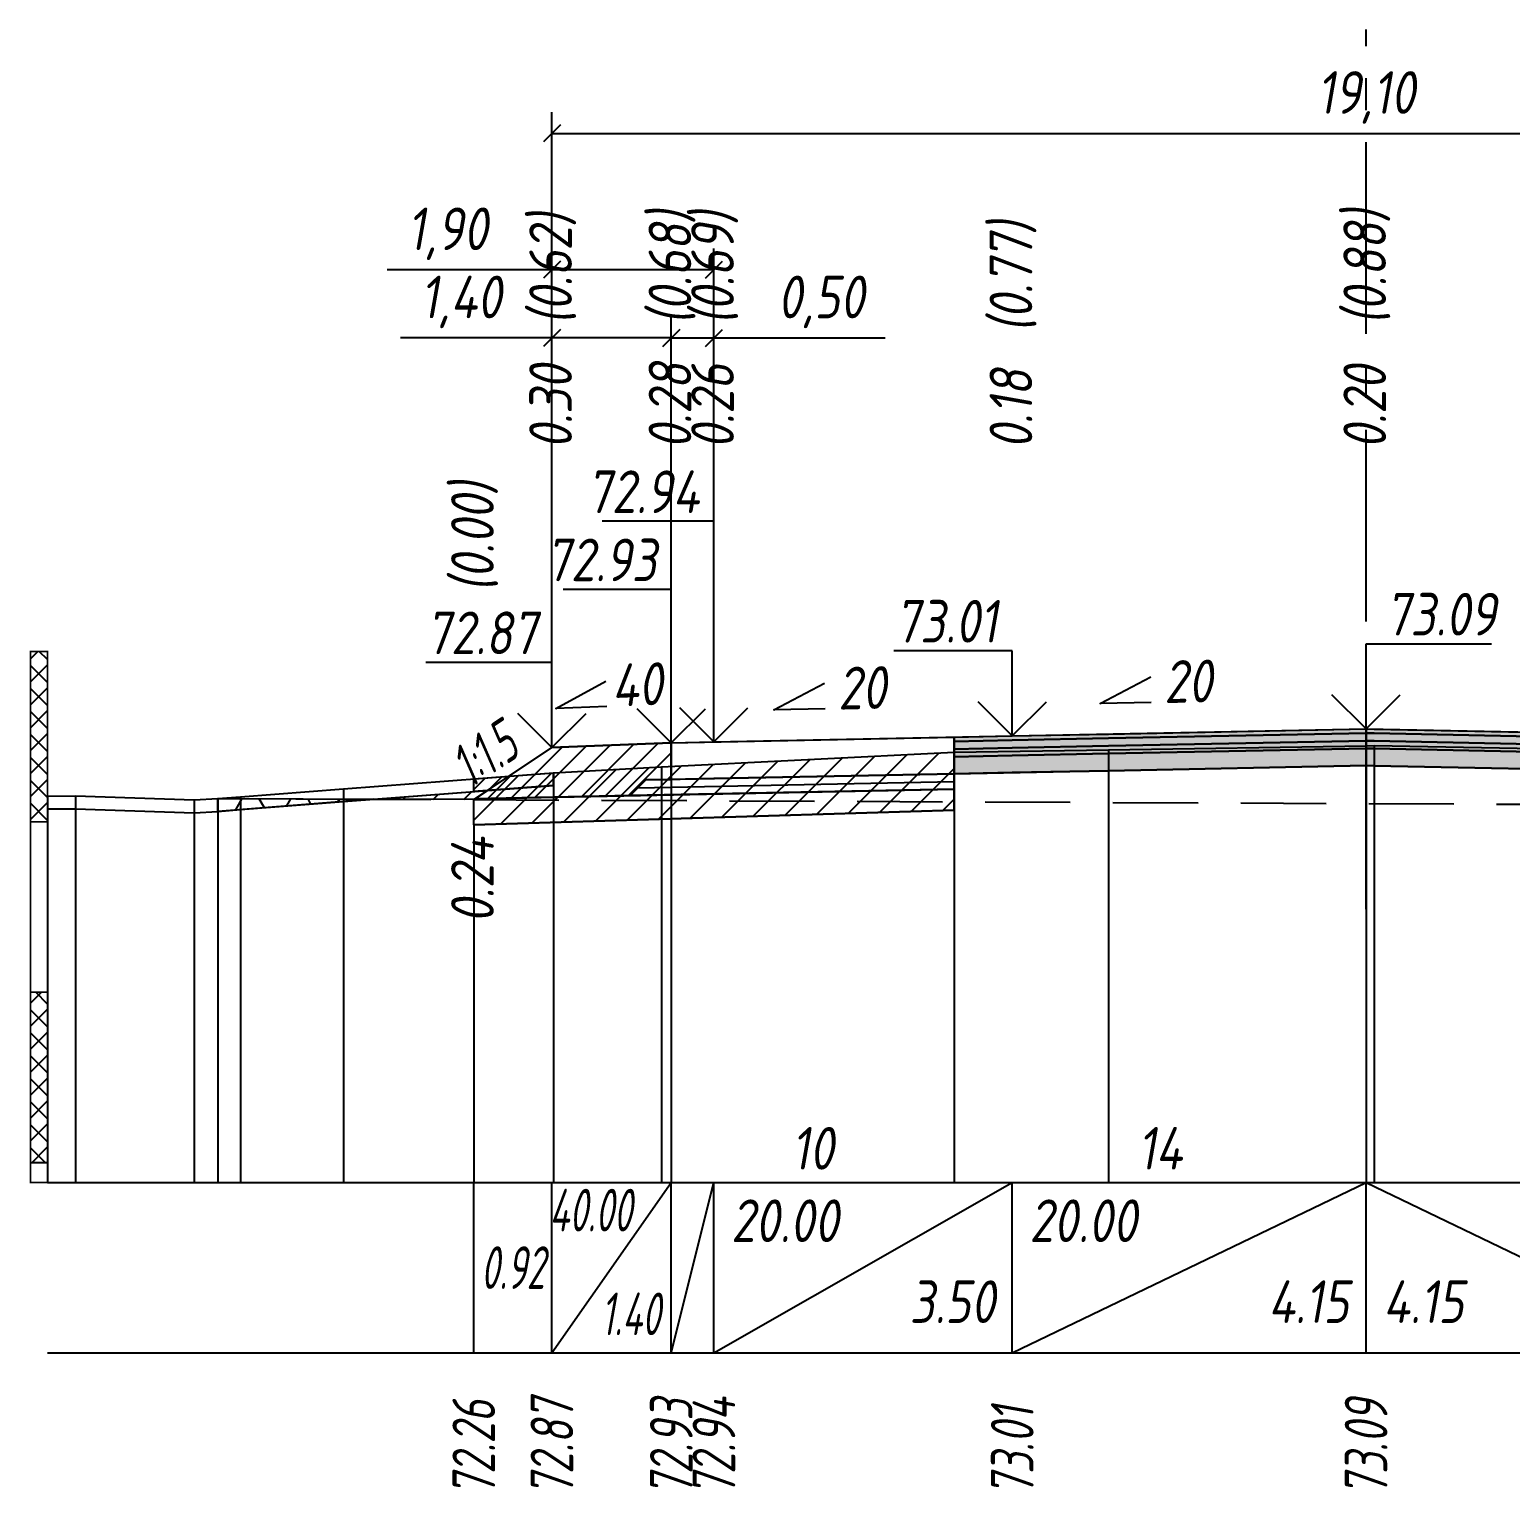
# Model space of a CAD drawing. Extents: x -717 to 1451, y -133302 to 233.
# Drawn here: x 78.9 to 165.8, y -10415.9 to -10330.4 of the extents above; entities that cross this region are included whole.
import ezdxf
from ezdxf.enums import TextEntityAlignment as Align

# ---------------------------------------------------------------- set-up
doc = ezdxf.new("R2010")
doc.units = 0
doc.linetypes.add('осевая2', pattern=[1.125, 0.75, -0.125, 0.125, -0.125])
doc.linetypes.add('штриховая', pattern=[0.75, 0.5, -0.25])
for name, color, linetype in [('Интерполированный поперечник', 2, 'Continuous'), ('Код_514', 1, 'Continuous'), ('Контур_0', 7, 'Continuous'), ('Контур_2521', 7, 'Continuous'), ('Контур_2564', 7, 'Continuous'), ('Контур_2660', 7, 'Continuous'), ('Контур_2665', 7, 'Continuous'), ('Контур_400', 7, 'Continuous'), ('Контур_508', 7, 'Continuous'), ('Контур_512', 7, 'Continuous'), ('Контур_513', 7, 'Continuous'), ('Контур_818', 7, 'Continuous'), ('Красный поперечник', 1, 'Continuous'), ('Линейка абсолютных высот', 7, 'Continuous'), ('Объём_2501', 7, 'Continuous'), ('Объём_2564', 7, 'Continuous'), ('Объём_2650', 7, 'Continuous'), ('Объём_2660', 7, 'Continuous'), ('Объём_2661', 7, 'Continuous'), ('Объём_2665', 7, 'Continuous'), ('Объём_2666', 7, 'Continuous'), ('Объём_2667', 7, 'Continuous'), ('Объём_2668', 7, 'Continuous'), ('Объём_2669', 7, 'Continuous'), ('Объём_2675', 7, 'Continuous'), ('Объём_2753', 7, 'Continuous'), ('Ось', 1, 'осевая2'), ('Откосы', 7, 'Continuous'), ('Отметки покрытия', 7, 'Continuous'), ('Рабочие отметки', 7, 'Continuous'), ('Рабочие отметки доп.', 7, 'Continuous'), ('Слои выравнивания', 7, 'Continuous'), ('Таблица', 7, 'Continuous'), ('Уклоны проезжей части', 7, 'Continuous'), ('Черный поперечник', 3, 'Continuous')]:
    doc.layers.add(name, color=color, linetype=linetype)
for name, color, linetype, true_color in [('Контур_2540', 2, 'Continuous', 0xffff00), ('Контур_2560', 2, 'Continuous', 0xffff00), ('Контур_2561', 7, 'Continuous', 0xff8040), ('Контур_2562', 3, 'Continuous', 0x00ff00), ('Контур_2563', 7, 'Continuous', 0xff8000), ('Контур_2570', 7, 'Continuous', 0x80ff00), ('Контур_2725', 7, 'Continuous', 0x323232), ('Контур_2736', 4, 'Continuous', 0x00ffff), ('Контур_2737', 4, 'Continuous', 0x00ffff), ('Контур_2738', 4, 'Continuous', 0x00ffff), ('Контур_2739', 4, 'Continuous', 0x00ffff), ('Контур_2741', 4, 'Continuous', 0x00ffff), ('Контур_2742', 4, 'Continuous', 0x00ffff), ('Контур_2743', 4, 'Continuous', 0x00ffff), ('Контур_2744', 7, 'Continuous', 0xa4ffff), ('Контур_2745', 7, 'Continuous', 0xa4ffff), ('Контур_2747', 4, 'Continuous', 0x00ffff), ('Контур_2748', 4, 'Continuous', 0x00ffff), ('Контур_2749', 4, 'Continuous', 0x00ffff), ('Контур_2750', 4, 'Continuous', 0x00ffff), ('Контур_2751', 4, 'Continuous', 0x00ffff), ('Контур_2752', 4, 'Continuous', 0x00ffff), ('Контур_2760', 7, 'Continuous', 0x323232), ('Контур_2761', 7, 'Continuous', 0x323232), ('Контур_2762', 7, 'Continuous', 0x323232), ('Контур_2763', 7, 'Continuous', 0x323232), ('Контур_402', 7, 'Continuous', 0xff6464), ('Контур_703', 4, 'Continuous', 0x00ffff), ('Контур_705', 4, 'Continuous', 0x00ffff), ('Контур_707', 4, 'Continuous', 0x00ffff), ('Контур_720', 131, 'Continuous', 0xaaffff), ('Объём_2500', 7, 'Continuous', 0xc0c0c0), ('Объём_2520', 7, 'Continuous', 0x80ffff), ('Объём_2540', 2, 'Continuous', 0xffff00), ('Объём_2560', 2, 'Continuous', 0xffff00), ('Объём_2561', 7, 'Continuous', 0xff8040), ('Объём_2562', 3, 'Continuous', 0x00ff00), ('Объём_2563', 7, 'Continuous', 0xff8000), ('Объём_2570', 7, 'Continuous', 0x80ff00), ('Объём_2600', 7, 'Continuous', 0x808000), ('Объём_2746', 2, 'Continuous', 0xffff00)]:
    doc.layers.add(name, color=color, linetype=linetype, true_color=true_color)
doc.styles.get("Standard").update_dxf_attribs({"font": 'txt', "height": 2.5})
doc.styles.add('М', font='romand.shx', dxfattribs={"width": 0.8, "oblique": 10, "height": 2.5})
doc.dimstyles.new('ISO-25', dxfattribs={"dimtxt": 2.5, "dimasz": 2.5, "dimexe": 1.25, "dimexo": 0.625, "dimtad": 1, "dimtxsty": 'Standard', "dimcen": 2.5, "dimadec": 0, "dimazin": 0, "dimtfac": 1, "dimtmove": 0, "dimatfit": 3, "dimfxl": 1, "dimarcsym": 0})

# ---------------------------------------------------------------- blocks, each defined once
blk = doc.blocks.new('_Oblique')
at = {"color": 0, "linetype": 'ByBlock', "lineweight": -2}
blk.add_line((-0.5, -0.5), (0.5, 0.5), dxfattribs=at)
blk = doc.blocks.new('*D234')
at = {"color": 0, "lineweight": -2, "transparency": 16777216}
for p, q in [((109.585, -10371.927), (109.585, -10347.207)), ((116.585, -10371.647), (116.585, -10347.207)), ((109.585, -10348.457), (100.713, -10348.457)), ((116.585, -10348.457), (109.585, -10348.457))]:
    blk.add_line(p, q, dxfattribs=at)
at = {"layer": 'Defpoints', "color": 0, "transparency": 16777216}
for p in [(116.585, -10348.457), (109.585, -10372.552), (116.585, -10372.272)]:
    blk.add_point(p, dxfattribs=at)
at = {"color": 0, "lineweight": -2, "transparency": 16777216, "rotation": 180}
blk.add_blockref('_Oblique', (109.585, -10348.457), dxfattribs=at)
at = {"color": 0, "lineweight": -2, "transparency": 16777216}
blk.add_blockref('_Oblique', (116.585, -10348.457), dxfattribs=at)
at = {"color": 0, "transparency": 16777216, "insert": (104.253, -10346.344), "char_height": 2.5, "width": 8.75, "attachment_point": 5, "style": 'М'}
blk.add_mtext('1,40', dxfattribs=at)
blk = doc.blocks.new('*D236')
at = {"color": 0, "lineweight": -2, "transparency": 16777216}
for p, q in [((116.585, -10371.647), (116.585, -10347.207)), ((119.085, -10371.597), (119.085, -10347.207)), ((116.585, -10348.457), (119.085, -10348.457)), ((119.085, -10348.457), (129.133, -10348.457))]:
    blk.add_line(p, q, dxfattribs=at)
at = {"layer": 'Defpoints', "color": 0, "transparency": 16777216}
for p in [(119.085, -10348.457), (116.585, -10372.272), (119.085, -10372.222)]:
    blk.add_point(p, dxfattribs=at)
at = {"color": 0, "lineweight": -2, "transparency": 16777216, "rotation": 180}
blk.add_blockref('_Oblique', (116.585, -10348.457), dxfattribs=at)
at = {"color": 0, "lineweight": -2, "transparency": 16777216}
blk.add_blockref('_Oblique', (119.085, -10348.457), dxfattribs=at)
at = {"color": 0, "transparency": 16777216, "insert": (125.372, -10346.344), "char_height": 2.5, "width": 9.16667, "attachment_point": 5, "style": 'М'}
blk.add_mtext('0,50', dxfattribs=at)
blk = doc.blocks.new('*D239')
at = {"color": 0, "lineweight": -2, "transparency": 16777216}
for p, q in [((109.585, -10371.927), (109.585, -10343.207)), ((119.085, -10371.597), (119.085, -10343.207)), ((109.585, -10344.457), (99.921, -10344.457)), ((119.085, -10344.457), (109.585, -10344.457))]:
    blk.add_line(p, q, dxfattribs=at)
at = {"layer": 'Defpoints', "color": 0, "transparency": 16777216}
for p in [(119.085, -10344.457), (109.585, -10372.552), (119.085, -10372.222)]:
    blk.add_point(p, dxfattribs=at)
at = {"color": 0, "lineweight": -2, "transparency": 16777216, "rotation": 180}
blk.add_blockref('_Oblique', (109.585, -10344.457), dxfattribs=at)
at = {"color": 0, "lineweight": -2, "transparency": 16777216}
blk.add_blockref('_Oblique', (119.085, -10344.457), dxfattribs=at)
at = {"color": 0, "transparency": 16777216, "insert": (103.462, -10342.344), "char_height": 2.5, "width": 8.75, "attachment_point": 5, "style": 'М'}
blk.add_mtext('1,90', dxfattribs=at)
blk = doc.blocks.new('*D240')
at = {"color": 0, "lineweight": -2, "transparency": 16777216}
for p, q in [((109.585, -10371.927), (109.585, -10335.207)), ((205.085, -10371.927), (205.085, -10335.207)), ((109.585, -10336.457), (205.085, -10336.457))]:
    blk.add_line(p, q, dxfattribs=at)
at = {"layer": 'Defpoints', "color": 0, "transparency": 16777216}
for p in [(205.085, -10336.457), (109.585, -10372.552), (205.085, -10372.552)]:
    blk.add_point(p, dxfattribs=at)
at = {"color": 0, "lineweight": -2, "transparency": 16777216, "rotation": 180}
blk.add_blockref('_Oblique', (109.585, -10336.457), dxfattribs=at)
at = {"color": 0, "lineweight": -2, "transparency": 16777216}
blk.add_blockref('_Oblique', (205.085, -10336.457), dxfattribs=at)
at = {"color": 0, "transparency": 16777216, "insert": (157.335, -10334.344), "char_height": 2.5, "width": 10.41667, "attachment_point": 5, "style": 'М'}
blk.add_mtext('19,10', dxfattribs=at)

msp = doc.modelspace()

# ---------------------------------------------------------------- hatches: boundary and pattern name
at = {"layer": 'Линейка абсолютных высот'}
h = msp.add_hatch(dxfattribs=at)
h.set_pattern_fill('ANSI37', scale=0.3, style=0)
h.paths.add_polyline_path([(80, -10376.845), (80, -10366.845), (79, -10366.845), (79, -10376.845)])
h = msp.add_hatch(dxfattribs=at)
h.set_pattern_fill('ANSI37', scale=0.3, style=0)
h.paths.add_polyline_path([(80, -10396.845), (80, -10386.845), (79, -10386.845), (79, -10396.845)])
at = {"layer": 'Объём_2563'}
h = msp.add_hatch(dxfattribs=at)
h.set_pattern_fill('ANSI31', color=256, scale=0.3)
h.paths.add_polyline_path([(109.585, -10372.49), (116.585, -10372.21), (116.585, -10374.36), (115.085, -10374.39), (114.167, -10375.308), (105.085, -10375.49)])
at = {"layer": 'Объём_2570'}
h = msp.add_hatch(dxfattribs=at)
h.set_pattern_fill('ANSI31', color=256, scale=0.2)
h.paths.add_polyline_path([(105, -10375.073), (105, -10374.323), (109.685, -10373.966), (109.685, -10374.716)])
at = {"layer": 'Объём_2600'}
h = msp.add_hatch(dxfattribs=at)
h.set_pattern_fill('ANSI31', color=6, scale=0.4)
h.paths.add_polyline_path([(105, -10377.015), (105, -10375.546), (99.112, -10375.521), (109.685, -10374.716), (109.685, -10373.966), (116.003, -10373.619), (133.177, -10372.756), (133.177, -10376.17)])
h = msp.add_hatch(dxfattribs=at)
h.set_pattern_fill('HONEY', color=5, scale=0.3)
h.paths.add_polyline_path([(97.356, -10375.655), (89.991, -10376.231), (89.991, -10375.481), (99.112, -10375.521)])
at = {"layer": 'Слои выравнивания'}
for color, points in [(2, [(133.177, -10371.878), (136.585, -10371.81), (142.222, -10371.697), (157.335, -10371.395), (157.335, -10371.645), (142.222, -10371.947), (136.585, -10372.06), (133.177, -10372.128)]), (3, [(133.177, -10372.128), (136.585, -10372.06), (142.222, -10371.947), (157.335, -10371.645), (157.335, -10372.095), (142.222, -10372.397), (136.585, -10372.51), (133.177, -10372.578)]), (2, [(157.335, -10371.395), (157.814, -10371.404), (173.545, -10371.719), (178.085, -10371.81), (182.842, -10371.905), (182.842, -10372.155), (178.085, -10372.06), (173.545, -10371.969), (157.814, -10371.654), (157.335, -10371.645)]), (3, [(157.335, -10371.645), (157.814, -10371.654), (173.545, -10371.969), (178.085, -10372.06), (182.842, -10372.155), (182.842, -10372.605), (178.085, -10372.51), (173.545, -10372.419), (157.814, -10372.104), (157.335, -10372.095)]), (4, [(133.177, -10372.578), (136.585, -10372.51), (142.222, -10372.397), (157.335, -10372.095), (157.335, -10372.545), (142.222, -10372.847), (136.585, -10372.96), (133.177, -10373.028)]), (5, [(133.177, -10373.028), (136.585, -10372.96), (142.222, -10372.847), (157.335, -10372.545), (157.335, -10373.545), (142.222, -10373.847), (136.585, -10373.96), (133.177, -10374.028)]), (4, [(157.335, -10372.095), (157.814, -10372.104), (173.545, -10372.419), (178.085, -10372.51), (182.842, -10372.605), (182.842, -10373.055), (178.085, -10372.96), (173.545, -10372.869), (157.814, -10372.554), (157.335, -10372.545)]), (5, [(157.335, -10372.545), (157.814, -10372.554), (173.545, -10372.869), (178.085, -10372.96), (182.842, -10373.055), (182.842, -10374.055), (178.085, -10373.96), (173.545, -10373.869), (157.814, -10373.554), (157.335, -10373.545)])]:
    msp.add_hatch(color=color, dxfattribs=at).paths.add_polyline_path(points)

# ---------------------------------------------------------------- linework, layer by layer
at = {"layer": 'Интерполированный поперечник', "linetype": 'штриховая', "ltscale": 10, "flags": 128}
msp.add_lwpolyline([(89.991, -10375.481), (215.787, -10376.026)], dxfattribs=at)
at = {"layer": 'Код_514'}
for p, q in [((105, -10408), (105, -10398)), ((109.585, -10408), (109.585, -10398)), ((109.585, -10408), (116.585, -10398)), ((116.585, -10408), (116.585, -10398)), ((116.585, -10408), (119.085, -10398)), ((119.085, -10408), (119.085, -10398)), ((119.085, -10408), (136.585, -10398)), ((136.585, -10408), (136.585, -10398)), ((136.585, -10408), (157.335, -10398)), ((157.335, -10408), (157.335, -10398)), ((157.335, -10398), (178.085, -10408))]:
    msp.add_line(p, q, dxfattribs=at)
at = {"layer": 'Контур_0', "flags": 128}
for points in [[(109.585, -10372.49), (105, -10375.546), (105, -10375.546), (105, -10375.546), (105, -10375.546), (105, -10375.546), (105, -10375.546), (105, -10375.546), (105, -10375.546), (105, -10375.546), (105, -10375.546), (105, -10375.546), (105, -10375.546), (105, -10375.546), (105, -10375.546), (105, -10375.546)], [(109.585, -10372.49), (105, -10375.546), (105, -10375.546), (105, -10375.546), (105, -10375.546), (105, -10375.546), (105, -10375.546), (105, -10375.546), (105, -10375.546), (105, -10375.546), (105, -10375.546), (105, -10375.546), (105, -10375.546), (105, -10375.546), (105, -10375.546), (105, -10375.546), (105, -10375.546), (105, -10375.546), (105, -10375.546), (105, -10375.546), (105, -10375.546), (105, -10375.546), (105, -10375.546), (105, -10375.546), (105, -10375.546), (105, -10375.546), (105, -10375.546), (105, -10375.546), (105, -10375.546), (105, -10375.546)], [(119.085, -10374.31), (116.585, -10374.36), (116.585, -10372.21), (133.177, -10371.878), (133.177, -10374.028), (119.085, -10374.31), (119.085, -10374.31)], [(115.085, -10374.39), (133.177, -10374.028), (133.177, -10374.928), (114.167, -10375.308), (115.085, -10374.39), (115.085, -10374.39)], [(105.085, -10375.49), (114.167, -10375.308), (115.085, -10374.39), (116.585, -10374.36)]]:
    msp.add_lwpolyline(points, dxfattribs=at)
at = {"layer": 'Контур_2521', "color": 250, "flags": 128}
msp.add_lwpolyline([(114.626, -10374.849), (133.177, -10374.478)], dxfattribs=at)
at = {"layer": 'Контур_2540', "flags": 128}
msp.add_lwpolyline([(105.085, -10375.49), (133.177, -10374.928), (133.177, -10376.17), (105, -10377.015), (105, -10375.546), (105.085, -10375.49), (105.085, -10375.49)], dxfattribs=at)
at = {"layer": 'Контур_2560', "flags": 128}
msp.add_lwpolyline([(109.585, -10372.49), (109.585, -10372.49), (109.585, -10372.49), (116.585, -10372.21)], dxfattribs=at)
at = {"layer": 'Контур_2561', "flags": 128}
msp.add_lwpolyline([(116.585, -10372.21), (116.585, -10372.21), (109.585, -10372.49), (109.585, -10372.49), (116.585, -10372.21)], dxfattribs=at)
at = {"layer": 'Контур_2562', "flags": 128}
msp.add_lwpolyline([(109.585, -10372.49), (109.585, -10372.49), (109.585, -10372.49), (109.585, -10372.49), (109.585, -10372.49)], dxfattribs=at)
at = {"layer": 'Контур_2563', "flags": 128}
msp.add_lwpolyline([(109.585, -10372.49), (116.585, -10372.21), (116.585, -10374.36), (115.085, -10374.39), (114.167, -10375.308), (105.085, -10375.49), (109.585, -10372.49), (109.585, -10372.49)], dxfattribs=at)
at = {"layer": 'Контур_2564', "flags": 128}
msp.add_lwpolyline([(109.585, -10372.49), (116.585, -10372.21)], dxfattribs=at)
at = {"layer": 'Контур_2570', "flags": 128}
msp.add_lwpolyline([(80, -10376.086), (81.64, -10376.079), (88.603, -10376.314), (89.991, -10376.231), (89.991, -10376.231), (91.31, -10376.126), (97.356, -10375.655), (109.685, -10374.716), (109.685, -10373.966), (116.003, -10373.619), (133.177, -10372.756), (142.222, -10372.613), (157.335, -10372.381), (157.814, -10372.373), (173.545, -10372.653)], dxfattribs=at)
at = {"layer": 'Контур_2660', "flags": 128}
msp.add_lwpolyline([(105, -10377.015), (133.177, -10376.17)], dxfattribs=at)
at = {"layer": 'Контур_2665', "flags": 128}
msp.add_lwpolyline([(109.585, -10372.49), (109.585, -10372.49)], dxfattribs=at)
at = {"layer": 'Контур_2725', "flags": 128}
msp.add_lwpolyline([(133.177, -10374.028), (136.585, -10373.96), (142.222, -10373.847), (157.335, -10373.545), (157.814, -10373.554), (173.545, -10373.869), (178.085, -10373.96), (182.842, -10374.055)], dxfattribs=at)
at = {"layer": 'Контур_2736', "flags": 128}
msp.add_lwpolyline([(109.585, -10372.49), (105, -10375.546)], dxfattribs=at)
at = {"layer": 'Контур_2737', "flags": 128}
msp.add_lwpolyline([(105, -10375.546), (105, -10375.546)], dxfattribs=at)
at = {"layer": 'Контур_2738', "flags": 128}
msp.add_lwpolyline([(105, -10375.546), (105, -10375.546)], dxfattribs=at)
at = {"layer": 'Контур_2739', "flags": 128}
msp.add_lwpolyline([(105, -10375.546), (105, -10375.546)], dxfattribs=at)
at = {"layer": 'Контур_2741', "flags": 128}
msp.add_lwpolyline([(105, -10375.546), (105, -10375.546)], dxfattribs=at)
at = {"layer": 'Контур_2742', "flags": 128}
msp.add_lwpolyline([(105, -10375.546), (105, -10375.546)], dxfattribs=at)
at = {"layer": 'Контур_2743', "flags": 128}
msp.add_lwpolyline([(105, -10375.546), (105, -10375.546)], dxfattribs=at)
at = {"layer": 'Контур_2744', "flags": 128}
msp.add_lwpolyline([(105, -10375.546), (105, -10375.546)], dxfattribs=at)
msp.add_lwpolyline([(105, -10375.546), (105, -10375.546)], dxfattribs=at)
msp.add_lwpolyline([(105, -10375.546), (105, -10375.546)], dxfattribs=at)
msp.add_lwpolyline([(105, -10375.546), (105, -10375.546)], dxfattribs=at)
msp.add_lwpolyline([(105, -10375.546), (105, -10375.546)], dxfattribs=at)
msp.add_lwpolyline([(105, -10375.546), (105, -10375.546)], dxfattribs=at)
at = {"layer": 'Контур_2745', "flags": 128}
msp.add_lwpolyline([(105, -10375.546), (105, -10375.546)], dxfattribs=at)
msp.add_lwpolyline([(105, -10375.546), (105, -10375.546)], dxfattribs=at)
msp.add_lwpolyline([(105, -10375.546), (105, -10375.546)], dxfattribs=at)
msp.add_lwpolyline([(105, -10375.546), (105, -10375.546)], dxfattribs=at)
msp.add_lwpolyline([(105, -10375.546), (105, -10375.546)], dxfattribs=at)
msp.add_lwpolyline([(105, -10375.546), (105, -10375.546)], dxfattribs=at)
at = {"layer": 'Контур_2747', "flags": 128}
msp.add_lwpolyline([(105, -10375.546), (105, -10375.546)], dxfattribs=at)
at = {"layer": 'Контур_2748', "flags": 128}
msp.add_lwpolyline([(105, -10375.546), (105, -10375.546)], dxfattribs=at)
at = {"layer": 'Контур_2749', "flags": 128}
msp.add_lwpolyline([(105, -10375.546), (105, -10375.546)], dxfattribs=at)
at = {"layer": 'Контур_2750', "flags": 128}
msp.add_lwpolyline([(105, -10375.546), (105, -10375.546)], dxfattribs=at)
at = {"layer": 'Контур_2751', "flags": 128}
msp.add_lwpolyline([(105, -10375.546), (105, -10375.546)], dxfattribs=at)
at = {"layer": 'Контур_2752', "flags": 128}
msp.add_lwpolyline([(105, -10375.546), (105, -10375.546)], dxfattribs=at)
at = {"layer": 'Контур_2760', "flags": 128}
msp.add_lwpolyline([(133.177, -10371.878), (136.585, -10371.81), (142.222, -10371.697), (157.335, -10371.395), (157.814, -10371.404), (173.545, -10371.719), (178.085, -10371.81), (182.842, -10371.905)], dxfattribs=at)
at = {"layer": 'Контур_2761', "flags": 128}
msp.add_lwpolyline([(133.177, -10372.128), (136.585, -10372.06), (142.222, -10371.947), (157.335, -10371.645), (157.814, -10371.654), (173.545, -10371.969), (178.085, -10372.06), (182.842, -10372.155)], dxfattribs=at)
at = {"layer": 'Контур_2762', "flags": 128}
msp.add_lwpolyline([(133.177, -10372.578), (136.585, -10372.51), (142.222, -10372.397), (157.335, -10372.095), (157.814, -10372.104), (173.545, -10372.419), (178.085, -10372.51), (182.842, -10372.605)], dxfattribs=at)
at = {"layer": 'Контур_2763', "flags": 128}
msp.add_lwpolyline([(133.177, -10373.028), (136.585, -10372.96), (142.222, -10372.847), (157.335, -10372.545), (157.814, -10372.554), (173.545, -10372.869), (178.085, -10372.96), (182.842, -10373.055)], dxfattribs=at)
at = {"layer": 'Контур_400', "flags": 128}
for points in [[(116.585, -10372.21), (119.085, -10372.16), (119.085, -10372.16), (119.085, -10372.16), (119.085, -10372.16), (119.085, -10372.16), (119.085, -10372.16), (136.585, -10371.81), (157.335, -10371.395)], [(157.335, -10371.395), (178.085, -10371.81), (195.585, -10372.16), (195.585, -10372.16), (195.585, -10372.16), (195.585, -10372.16), (195.585, -10372.16), (195.585, -10372.16), (198.085, -10372.21)]]:
    msp.add_lwpolyline(points, dxfattribs=at)
at = {"layer": 'Контур_402', "flags": 128}
msp.add_lwpolyline([(105, -10377.015), (133.177, -10376.17), (133.177, -10374.028), (157.335, -10373.545), (182.842, -10374.055), (182.842, -10376.21), (211.976, -10377.084)], dxfattribs=at)
at = {"layer": 'Контур_508', "flags": 128}
msp.add_lwpolyline([(105, -10377.015), (133.177, -10376.17), (133.177, -10374.028), (157.335, -10373.545), (182.842, -10374.055), (182.842, -10376.21), (211.976, -10377.084), (213.35, -10378), (215.35, -10378), (219.22, -10375.42)], dxfattribs=at)
at = {"layer": 'Контур_512', "flags": 128}
msp.add_lwpolyline([(105, -10377.015), (133.177, -10376.17)], dxfattribs=at)
at = {"layer": 'Контур_513', "flags": 128}
msp.add_lwpolyline([(105, -10377.015), (133.177, -10376.17), (133.177, -10374.028), (157.335, -10373.545), (182.842, -10374.055), (182.842, -10376.21), (211.976, -10377.084), (213.35, -10378), (215.35, -10378), (219.22, -10375.42)], dxfattribs=at)
at = {"layer": 'Контур_703', "flags": 128}
for points in [[(109.585, -10372.49), (105, -10375.546)], [(105, -10375.546), (105, -10375.546)]]:
    msp.add_lwpolyline(points, dxfattribs=at)
at = {"layer": 'Контур_705', "flags": 128}
msp.add_lwpolyline([(105, -10375.546), (105, -10375.546)], dxfattribs=at)
at = {"layer": 'Контур_707', "flags": 128}
msp.add_lwpolyline([(105, -10375.546), (105, -10375.546)], dxfattribs=at)
at = {"layer": 'Контур_720', "flags": 128}
msp.add_lwpolyline([(105, -10375.546), (105, -10375.546)], dxfattribs=at)
at = {"layer": 'Контур_818', "flags": 128}
msp.add_lwpolyline([(105, -10375.073), (109.685, -10374.716), (109.685, -10373.966), (116.003, -10373.619), (133.177, -10372.756), (142.222, -10372.613), (157.335, -10372.381), (157.814, -10372.373), (173.545, -10372.653), (182.842, -10372.859), (196.801, -10373.969), (205.475, -10374.659), (205.475, -10375.409), (208.738, -10375.829), (215.787, -10376.776), (215.787, -10376.776), (219.22, -10376.17)], dxfattribs=at)
at = {"layer": 'Красный поперечник'}
for p, q in [((136.585, -10371.81), (157.335, -10371.395)), ((157.335, -10371.395), (178.085, -10371.81)), ((105, -10375.546), (109.585, -10372.49)), ((109.585, -10372.49), (116.585, -10372.21)), ((116.585, -10372.21), (119.085, -10372.16)), ((119.085, -10372.16), (136.585, -10371.81)), ((133.177, -10376.17), (133.177, -10398)), ((105, -10377.015), (105, -10398))]:
    msp.add_line(p, q, dxfattribs=at)
at = {"layer": 'Линейка абсолютных высот', "color": 7, "const_width": 0.1, "flags": 128}
for points in [[(80, -10376.845), (80, -10366.845), (79, -10366.845), (79, -10376.845), (80, -10376.845)], [(80, -10386.845), (80, -10376.845), (79, -10376.845), (79, -10386.845), (80, -10386.845)], [(80, -10396.845), (80, -10386.845), (79, -10386.845), (79, -10396.845), (80, -10396.845)], [(80, -10398), (80, -10396.845), (79, -10396.845), (79, -10398), (80, -10398)]]:
    msp.add_lwpolyline(points, dxfattribs=at)
at = {"layer": 'Объём_2500', "flags": 128}
msp.add_lwpolyline([(119.085, -10374.31), (116.585, -10374.36), (116.585, -10372.21), (133.177, -10371.878), (133.177, -10374.028), (119.085, -10374.31), (119.085, -10374.31)], dxfattribs=at)
at = {"layer": 'Объём_2501', "flags": 128}
for points in [[(116.585, -10372.21), (119.085, -10372.16), (119.085, -10372.16), (119.085, -10372.16), (119.085, -10372.16), (119.085, -10372.16), (119.085, -10372.16), (136.585, -10371.81), (157.335, -10371.395)], [(157.335, -10371.395), (178.085, -10371.81), (195.585, -10372.16), (195.585, -10372.16), (195.585, -10372.16), (195.585, -10372.16), (195.585, -10372.16), (195.585, -10372.16), (198.085, -10372.21)]]:
    msp.add_lwpolyline(points, dxfattribs=at)
at = {"layer": 'Объём_2520', "color": 250, "flags": 128}
msp.add_lwpolyline([(115.085, -10374.39), (133.177, -10374.028), (133.177, -10374.928), (114.167, -10375.308), (115.085, -10374.39), (115.085, -10374.39)], dxfattribs=at)
at = {"layer": 'Объём_2540', "flags": 128}
msp.add_lwpolyline([(105.085, -10375.49), (133.177, -10374.928), (133.177, -10376.17), (105, -10377.015), (105, -10375.546), (105.085, -10375.49), (105.085, -10375.49)], dxfattribs=at)
at = {"layer": 'Объём_2560', "flags": 128}
msp.add_lwpolyline([(109.585, -10372.49), (109.585, -10372.49), (109.585, -10372.49), (116.585, -10372.21)], dxfattribs=at)
at = {"layer": 'Объём_2561', "flags": 128}
msp.add_lwpolyline([(116.585, -10372.21), (116.585, -10372.21), (109.585, -10372.49), (109.585, -10372.49), (116.585, -10372.21)], dxfattribs=at)
at = {"layer": 'Объём_2562', "flags": 128}
msp.add_lwpolyline([(109.585, -10372.49), (109.585, -10372.49), (109.585, -10372.49), (109.585, -10372.49), (109.585, -10372.49)], dxfattribs=at)
at = {"layer": 'Объём_2563', "color": 250, "flags": 128}
msp.add_lwpolyline([(109.585, -10372.49), (116.585, -10372.21), (116.585, -10374.36), (115.085, -10374.39), (114.167, -10375.308), (105.085, -10375.49), (109.585, -10372.49), (109.585, -10372.49)], dxfattribs=at)
at = {"layer": 'Объём_2564', "flags": 128}
msp.add_lwpolyline([(109.585, -10372.49), (116.585, -10372.21)], dxfattribs=at)
at = {"layer": 'Объём_2570', "flags": 128}
msp.add_lwpolyline([(105, -10375.073), (105, -10374.323), (109.685, -10373.966), (109.685, -10374.716), (105, -10375.073), (105, -10375.073)], dxfattribs=at)
at = {"layer": 'Объём_2600', "color": 5, "flags": 128}
msp.add_lwpolyline([(97.356, -10375.655), (89.991, -10376.231), (89.991, -10375.481), (99.112, -10375.521), (97.356, -10375.655), (97.356, -10375.655)], dxfattribs=at)
at = {"layer": 'Объём_2650', "color": 6, "flags": 128}
msp.add_lwpolyline([(105, -10377.015), (105, -10375.546), (99.112, -10375.521), (109.685, -10374.716), (109.685, -10373.966), (116.003, -10373.619), (133.177, -10372.756), (133.177, -10376.17), (105, -10377.015), (105, -10377.015)], dxfattribs=at)
at = {"layer": 'Объём_2660', "flags": 128}
msp.add_lwpolyline([(105, -10377.015), (133.177, -10376.17)], dxfattribs=at)
at = {"layer": 'Объём_2661', "flags": 128}
msp.add_lwpolyline([(109.585, -10372.49), (105, -10375.546)], dxfattribs=at)
at = {"layer": 'Объём_2665', "flags": 128}
msp.add_lwpolyline([(109.585, -10372.49), (109.585, -10372.49)], dxfattribs=at)
at = {"layer": 'Объём_2666', "flags": 128}
msp.add_lwpolyline([(109.585, -10372.49), (105, -10375.546)], dxfattribs=at)
at = {"layer": 'Объём_2667', "flags": 128}
msp.add_lwpolyline([(105, -10375.546), (105, -10375.546)], dxfattribs=at)
msp.add_lwpolyline([(105, -10375.546), (105, -10375.546)], dxfattribs=at)
at = {"layer": 'Объём_2668', "flags": 128}
msp.add_lwpolyline([(105, -10375.546), (105, -10375.546)], dxfattribs=at)
msp.add_lwpolyline([(105, -10375.546), (105, -10375.546)], dxfattribs=at)
at = {"layer": 'Объём_2669', "flags": 128}
msp.add_lwpolyline([(105, -10375.546), (105, -10375.546)], dxfattribs=at)
msp.add_lwpolyline([(105, -10375.546), (105, -10375.546)], dxfattribs=at)
at = {"layer": 'Объём_2675', "flags": 128}
msp.add_lwpolyline([(105, -10375.546), (105, -10375.546)], dxfattribs=at)
msp.add_lwpolyline([(105, -10375.546), (105, -10375.546)], dxfattribs=at)
msp.add_lwpolyline([(105, -10375.546), (105, -10375.546)], dxfattribs=at)
msp.add_lwpolyline([(105, -10375.546), (105, -10375.546)], dxfattribs=at)
msp.add_lwpolyline([(105, -10375.546), (105, -10375.546)], dxfattribs=at)
msp.add_lwpolyline([(105, -10375.546), (105, -10375.546)], dxfattribs=at)
msp.add_lwpolyline([(105, -10375.546), (105, -10375.546)], dxfattribs=at)
msp.add_lwpolyline([(105, -10375.546), (105, -10375.546)], dxfattribs=at)
msp.add_lwpolyline([(105, -10375.546), (105, -10375.546)], dxfattribs=at)
msp.add_lwpolyline([(105, -10375.546), (105, -10375.546)], dxfattribs=at)
msp.add_lwpolyline([(105, -10375.546), (105, -10375.546)], dxfattribs=at)
msp.add_lwpolyline([(105, -10375.546), (105, -10375.546)], dxfattribs=at)
at = {"layer": 'Объём_2746', "flags": 128}
msp.add_lwpolyline([(133.177, -10376.17), (105, -10377.015), (105, -10375.546), (105.802, -10375.012), (109.685, -10374.716), (109.685, -10373.966), (116.003, -10373.619), (133.177, -10372.756), (133.177, -10376.17), (133.177, -10376.17)], dxfattribs=at)
at = {"layer": 'Объём_2753', "flags": 128}
msp.add_lwpolyline([(133.177, -10371.878), (133.177, -10371.878)], dxfattribs=at)
at = {"layer": 'Ось', "ltscale": 15}
msp.add_line((157.335, -10381.971), (157.335, -10330.366), dxfattribs=at)
at = {"layer": 'Откосы', "color": 1, "flags": 128}
for points in [[(112.804, -10370.083), (109.807, -10370.203), (112.744, -10368.584)], [(125.609, -10370.218), (122.61, -10370.278), (125.579, -10368.718)], [(144.734, -10369.836), (141.735, -10369.896), (144.704, -10368.336)]]:
    msp.add_lwpolyline(points, dxfattribs=at)
at = {"layer": 'Отметки покрытия', "color": 1}
for p, q in [((119.085, -10359.21), (112.535, -10359.21)), ((119.085, -10372.16), (119.085, -10359.21)), ((116.585, -10363.21), (110.235, -10363.21)), ((116.585, -10372.21), (116.585, -10363.21)), ((157.335, -10371.395), (157.335, -10366.395)), ((157.335, -10366.395), (164.685, -10366.395)), ((136.585, -10366.81), (129.635, -10366.81)), ((136.585, -10371.81), (136.585, -10366.81)), ((109.585, -10367.49), (102.185, -10367.49)), ((109.585, -10372.49), (109.585, -10367.49)), ((136.585, -10371.81), (134.585, -10369.81)), ((136.585, -10371.81), (138.585, -10369.81)), ((157.335, -10371.395), (155.335, -10369.395)), ((157.335, -10371.395), (159.335, -10369.395)), ((109.585, -10372.49), (107.585, -10370.49)), ((109.585, -10372.49), (111.585, -10370.49)), ((116.585, -10372.21), (114.585, -10370.21)), ((116.585, -10372.21), (118.585, -10370.21)), ((119.085, -10372.16), (117.085, -10370.16)), ((119.085, -10372.16), (121.085, -10370.16))]:
    msp.add_line(p, q, dxfattribs=at)
at = {"layer": 'Слои выравнивания'}
for p, q in [((157.335, -10371.395), (157.335, -10398)), ((116.585, -10372.21), (116.585, -10398)), ((133.177, -10371.878), (133.177, -10398))]:
    msp.add_line(p, q, dxfattribs=at)
at = {"layer": 'Слои выравнивания', "color": 2, "flags": 128}
for points in [[(133.177, -10371.878), (136.585, -10371.81), (142.222, -10371.697), (157.335, -10371.395), (157.335, -10371.645), (142.222, -10371.947), (136.585, -10372.06), (133.177, -10372.128)], [(157.335, -10371.395), (157.814, -10371.404), (173.545, -10371.719), (178.085, -10371.81), (182.842, -10371.905), (182.842, -10372.155), (178.085, -10372.06), (173.545, -10371.969), (157.814, -10371.654), (157.335, -10371.645)]]:
    msp.add_lwpolyline(points, close=True, dxfattribs=at)
at = {"layer": 'Слои выравнивания', "color": 3, "flags": 128}
for points in [[(133.177, -10372.128), (136.585, -10372.06), (142.222, -10371.947), (157.335, -10371.645), (157.335, -10372.095), (142.222, -10372.397), (136.585, -10372.51), (133.177, -10372.578)], [(157.335, -10371.645), (157.814, -10371.654), (173.545, -10371.969), (178.085, -10372.06), (182.842, -10372.155), (182.842, -10372.605), (178.085, -10372.51), (173.545, -10372.419), (157.814, -10372.104), (157.335, -10372.095)]]:
    msp.add_lwpolyline(points, close=True, dxfattribs=at)
at = {"layer": 'Слои выравнивания', "color": 4, "flags": 128}
for points in [[(133.177, -10372.578), (136.585, -10372.51), (142.222, -10372.397), (157.335, -10372.095), (157.335, -10372.545), (142.222, -10372.847), (136.585, -10372.96), (133.177, -10373.028)], [(157.335, -10372.095), (157.814, -10372.104), (173.545, -10372.419), (178.085, -10372.51), (182.842, -10372.605), (182.842, -10373.055), (178.085, -10372.96), (173.545, -10372.869), (157.814, -10372.554), (157.335, -10372.545)]]:
    msp.add_lwpolyline(points, close=True, dxfattribs=at)
at = {"layer": 'Слои выравнивания', "color": 5, "flags": 128}
for points in [[(133.177, -10373.028), (136.585, -10372.96), (142.222, -10372.847), (157.335, -10372.545), (157.335, -10373.545), (142.222, -10373.847), (136.585, -10373.96), (133.177, -10374.028)], [(157.335, -10372.545), (157.814, -10372.554), (173.545, -10372.869), (178.085, -10372.96), (182.842, -10373.055), (182.842, -10374.055), (178.085, -10373.96), (173.545, -10373.869), (157.814, -10373.554), (157.335, -10373.545)]]:
    msp.add_lwpolyline(points, close=True, dxfattribs=at)
at = {"layer": 'Таблица'}
for p, q in [((80, -10398), (244.22, -10398)), ((80, -10408), (244.22, -10408))]:
    msp.add_line(p, q, dxfattribs=at)
at = {"layer": 'Черный поперечник', "color": 7}
for p, q in [((157.335, -10372.381), (157.335, -10398)), ((157.814, -10372.373), (157.814, -10398)), ((133.177, -10372.756), (133.177, -10398)), ((142.222, -10372.613), (142.222, -10398)), ((109.685, -10373.966), (109.685, -10398)), ((116.003, -10373.619), (116.003, -10398)), ((97.356, -10374.905), (97.356, -10398)), ((80, -10375.336), (80, -10398)), ((81.64, -10375.329), (81.64, -10398)), ((88.603, -10375.564), (88.603, -10398)), ((89.991, -10375.481), (89.991, -10398)), ((91.31, -10375.376), (91.31, -10398))]:
    msp.add_line(p, q, dxfattribs=at)
at = {"layer": 'Черный поперечник', "flags": 128}
msp.add_lwpolyline([(80, -10375.336), (81.64, -10375.329), (88.603, -10375.564), (89.991, -10375.481), (91.31, -10375.376), (97.356, -10374.905), (109.685, -10373.966), (116.003, -10373.619), (133.177, -10372.756), (142.222, -10372.613), (157.335, -10372.381), (157.814, -10372.373), (173.545, -10372.653)], dxfattribs=at)

# ---------------------------------------------------------------- texts
at = {"layer": 'Код_514', "style": 'М', "oblique": 10}
for s, width, p in [('40.00', 0.6, (109.426, -10398.376)), ('20.00', 0.8, (120.085, -10399)), ('20.00', 0.8, (137.585, -10399))]:
    msp.add_text(s, height=2.5, dxfattribs=dict(at, width=width)).set_placement(p, align=Align.TOP_LEFT)
at = {"layer": 'Код_514', "style": 'М', "oblique": 10, "width": 0.6}
msp.add_text('0.92', height=2.5, dxfattribs=at).set_placement((107.292, -10403), align=Align.MIDDLE_CENTER)
at = {"layer": 'Код_514', "style": 'М', "oblique": 10}
for s, width, p in [('3.50', 0.8, (135.585, -10407)), ('4.15', 0.8, (156.335, -10407)), ('1.40', 0.6, (115.942, -10407.713))]:
    msp.add_text(s, height=2.5, dxfattribs=dict(at, width=width)).set_placement(p, align=Align.BOTTOM_RIGHT)
at = {"layer": 'Код_514', "style": 'М', "oblique": 10, "width": 0.8}
msp.add_text('4.15', height=2.5, dxfattribs=at).set_placement((158.335, -10407), align=Align.BOTTOM_LEFT)
at = {"layer": 'Код_514', "style": 'М', "oblique": 10, "width": 0.7}
for s, p in [('72.26', (105, -10416.382)), ('72.87', (109.585, -10416.382)), ('72.93', (116.585, -10416.382)), ('72.94', (119.085, -10416.382)), ('73.09', (157.335, -10416.382)), ('73.01', (136.585, -10416.382))]:
    msp.add_text(s, height=2.5, rotation=90, dxfattribs=at).set_placement(p, align=Align.MIDDLE_LEFT)
at = {"layer": 'Отметки покрытия', "color": 1, "style": 'М', "oblique": 10, "width": 0.8}
for s, p in [('72.94', (118.226, -10359.478)), ('72.93', (115.726, -10363.478)), ('73.01', (135.726, -10367.078)), ('72.87', (108.726, -10367.758))]:
    msp.add_text(s, height=2.5, dxfattribs=at).set_placement(p, align=Align.BOTTOM_RIGHT)
msp.add_text('73.09', height=2.5, dxfattribs=at).set_placement((158.476, -10366.663), align=Align.BOTTOM_LEFT)
at = {"layer": 'Рабочие отметки', "color": 1, "style": 'М', "oblique": 10, "width": 0.8}
for s, p in [('0.30', (109.507, -10354.96)), ('0.28', (116.507, -10354.96)), ('0.26', (119.007, -10354.96)), ('0.20', (157.257, -10354.96)), ('0.18', (136.507, -10354.96))]:
    msp.add_text(s, height=2.5, rotation=90, dxfattribs=at).set_placement(p, align=Align.MIDDLE_LEFT)
msp.add_text('0.24', height=2.5, rotation=90, dxfattribs=at).set_placement((104.922, -10377.754), align=Align.MIDDLE_RIGHT)
at = {"layer": 'Рабочие отметки доп.', "color": 1, "style": 'М', "oblique": 10, "width": 0.8}
for s, p in [('(0.62)', (109.507, -10347.66)), ('(0.68)', (116.507, -10347.66)), ('(0.69)', (119.007, -10347.66)), ('(0.88)', (157.257, -10347.66)), ('(0.77)', (136.507, -10348.11)), ('(0.00)', (104.922, -10363.344))]:
    msp.add_text(s, height=2.5, rotation=90, dxfattribs=at).set_placement(p, align=Align.MIDDLE_LEFT)
at = {"layer": 'Слои выравнивания', "style": 'М', "oblique": 10, "width": 0.8}
for s, p in [('10', (124.881, -10398)), ('14', (145.256, -10398))]:
    msp.add_text(s, height=2.5, dxfattribs=at).set_placement(p, align=Align.BOTTOM_CENTER)
at = {"layer": 'Уклоны проезжей части', "color": 1, "style": 'М', "oblique": 10}
for s, rotation, width, p in [('20', 1.14576, 0.8, (146.94, -10370.602)), ('40', 2.29061, 0.8, (114.662, -10370.786)), ('20', 1.14576, 0.8, (127.815, -10370.985)), ('1:1.5', 33.69007, 0.6, (106.738, -10374.525))]:
    msp.add_text(s, height=2.5, rotation=rotation, dxfattribs=dict(at, width=width)).set_placement(p, align=Align.BOTTOM_CENTER)

# ---------------------------------------------------------------- dimensions: what is measured, and where the dimension line sits
at = {"color": 5}
dim = msp.add_linear_dim(base=(205.085, -10336.457), p1=(109.585, -10372.552), p2=(205.085, -10372.552), angle=180, dimstyle='ISO-25', override={"dimasz": 1, "dimlfac": 0.2, "dimzin": 0, "dimtxsty": 'М', "dimblk1": 'Oblique', "dimblk2": 'Oblique', "dimsah": 1}, dxfattribs=at)
dim.commit()
dim.dimension.update_dxf_attribs({"geometry": '*D240', "text_midpoint": (157.335, -10334.344)})
for base, p1, p2, picture, middle in [((119.085, -10344.457), (109.585, -10372.552), (119.085, -10372.222), '*D239', (103.462, -10344.457)), ((116.585, -10348.457), (109.585, -10372.552), (116.585, -10372.272), '*D234', (104.253, -10348.457)), ((119.085, -10348.457), (116.585, -10372.272), (119.085, -10372.222), '*D236', (125.372, -10348.457))]:
    dim = msp.add_linear_dim(base=base, p1=p1, p2=p2, angle=180, dimstyle='ISO-25', override={"dimasz": 1, "dimlfac": 0.2, "dimzin": 0, "dimtxsty": 'М', "dimblk1": 'Oblique', "dimblk2": 'Oblique', "dimsah": 1}, dxfattribs=at)
    dim.commit()
    dim.dimension.update_dxf_attribs({"geometry": picture, "text_midpoint": middle, "dimtype": 160})

doc.saveas('drawing.dxf')
